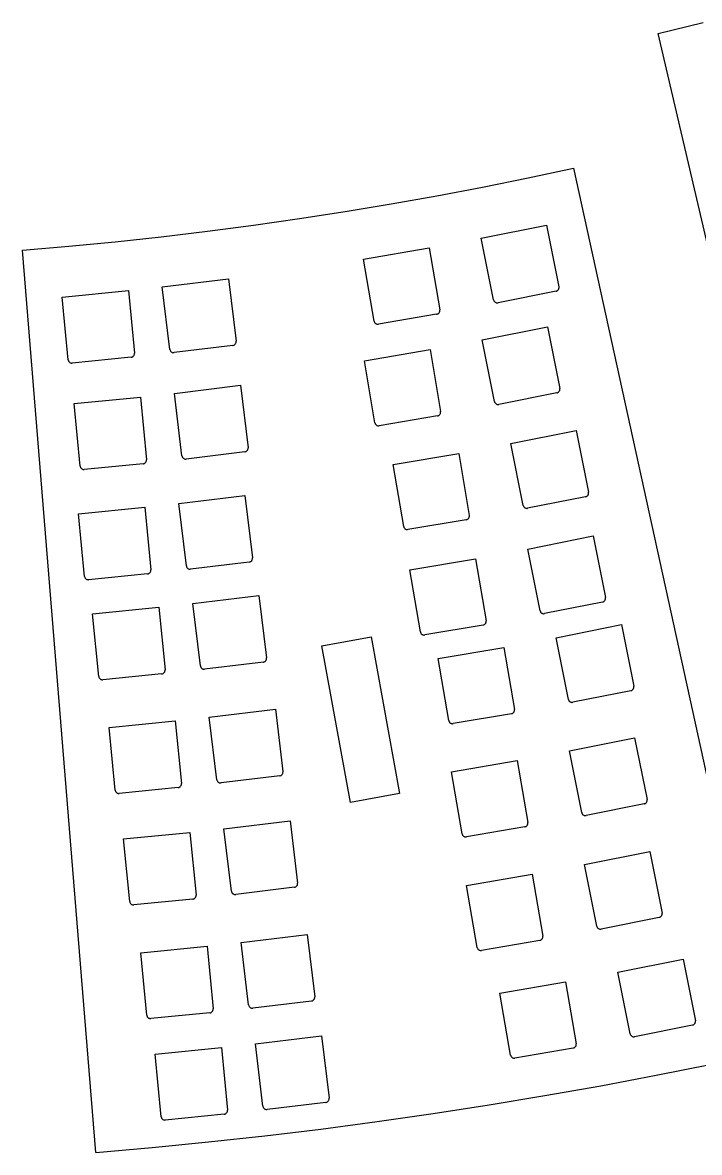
# Model space of a CAD drawing. Extents: x -27280 to 27280, y -16671 to 16671.
# Drawn here: x 20409 to 20896, y -16470 to -15657 of the extents above; entities that cross this region are included whole.
import ezdxf

# ---------------------------------------------------------------- set-up
doc = ezdxf.new("R2010")
doc.units = 0
doc.header["$MEASUREMENT"] = 0
doc.layers.get('0').update_dxf_attribs({"linetype": 'CONTINUOUS'})

msp = doc.modelspace()

# ---------------------------------------------------------------- linework, layer by layer
for p, q in [((20866.68, -15664.3), (20899.25, -15656.51)), ((21014.89, -16299.17), (20866.68, -15664.3)), ((20772.89, -15768.41), (20805.64, -15761.46)), ((20805.64, -15761.46), (20945.27, -16398.26)), ((20740.06, -15774.99), (20772.89, -15768.41)), ((20707.16, -15781.2), (20740.06, -15774.99)), ((20641.16, -15792.53), (20674.19, -15787.05)), ((20674.19, -15787.05), (20707.16, -15781.2)), ((20608.07, -15797.64), (20641.16, -15792.53)), ((20541.73, -15806.76), (20574.93, -15802.38)), ((20574.93, -15802.38), (20608.07, -15797.64)), ((20739.22, -15811.82), (20786.28, -15802.4)), ((20786.28, -15802.4), (20795.18, -15846.83)), ((20475.2, -15814.4), (20508.49, -15810.76)), ((20508.49, -15810.76), (20541.73, -15806.76)), ((20748.11, -15856.25), (20739.22, -15811.82)), ((20408.52, -15820.55), (20441.88, -15817.66)), ((20461.29, -16470.35), (20408.52, -15820.55)), ((20441.88, -15817.66), (20475.2, -15814.4)), ((20654.27, -15826.88), (20701.59, -15818.8)), ((20701.59, -15818.8), (20709.22, -15863.46)), ((20661.9, -15871.54), (20654.27, -15826.88)), ((20509.26, -15846.91), (20556.91, -15841.11)), ((20556.91, -15841.11), (20562.39, -15886.09)), ((20436.98, -15854.25), (20484.76, -15849.59)), ((20484.76, -15849.59), (20489.15, -15894.69)), ((20514.74, -15891.89), (20509.26, -15846.91)), ((20793.07, -15849.99), (20751.27, -15858.36)), ((20793.07, -15849.99), (20793.41, -15849.9)), ((20793.41, -15849.9), (20793.73, -15849.77)), ((20793.73, -15849.77), (20794.04, -15849.59)), ((20794.04, -15849.59), (20794.31, -15849.38)), ((20794.31, -15849.38), (20794.56, -15849.13)), ((20794.56, -15849.13), (20794.78, -15848.85)), ((20794.78, -15848.85), (20794.95, -15848.54)), ((20794.95, -15848.54), (20795.09, -15848.22)), ((20795.09, -15848.22), (20795.18, -15847.88)), ((20795.22, -15847.18), (20795.18, -15846.83)), ((20795.18, -15847.88), (20795.22, -15847.53)), ((20795.22, -15847.53), (20795.22, -15847.18)), ((20441.38, -15899.35), (20436.98, -15854.25)), ((20748.11, -15856.25), (20748.2, -15856.59)), ((20748.2, -15856.59), (20748.34, -15856.91)), ((20748.34, -15856.91), (20748.51, -15857.22)), ((20748.51, -15857.22), (20748.73, -15857.5)), ((20748.73, -15857.5), (20748.98, -15857.75)), ((20748.98, -15857.75), (20749.26, -15857.96)), ((20749.26, -15857.96), (20749.56, -15858.13)), ((20749.56, -15858.13), (20749.89, -15858.27)), ((20749.89, -15858.27), (20750.23, -15858.36)), ((20750.23, -15858.36), (20750.57, -15858.4)), ((20750.57, -15858.4), (20750.93, -15858.4)), ((20750.93, -15858.4), (20751.27, -15858.36)), ((20707.02, -15866.56), (20665.01, -15873.74)), ((20707.02, -15866.56), (20707.36, -15866.48)), ((20707.36, -15866.48), (20707.69, -15866.36)), ((20707.69, -15866.36), (20708, -15866.19)), ((20708, -15866.19), (20708.28, -15865.98)), ((20708.28, -15865.98), (20708.54, -15865.74)), ((20708.54, -15865.74), (20708.76, -15865.47)), ((20708.76, -15865.47), (20708.95, -15865.17)), ((20708.95, -15865.17), (20709.09, -15864.85)), ((20709.09, -15864.85), (20709.19, -15864.51)), ((20709.19, -15864.51), (20709.24, -15864.16)), ((20709.25, -15863.81), (20709.22, -15863.46)), ((20709.24, -15864.16), (20709.25, -15863.81)), ((20661.9, -15871.54), (20661.98, -15871.88)), ((20661.98, -15871.88), (20662.11, -15872.21)), ((20662.11, -15872.21), (20662.28, -15872.52)), ((20662.28, -15872.52), (20662.48, -15872.81)), ((20662.48, -15872.81), (20662.73, -15873.06)), ((20662.73, -15873.06), (20663, -15873.28)), ((20663, -15873.28), (20663.3, -15873.47)), ((20663.3, -15873.47), (20663.62, -15873.61)), ((20663.62, -15873.61), (20663.96, -15873.71)), ((20663.96, -15873.71), (20664.3, -15873.77)), ((20664.3, -15873.77), (20664.66, -15873.78)), ((20664.66, -15873.78), (20665.01, -15873.74)), ((20739.85, -15885.06), (20786.91, -15875.64)), ((20786.91, -15875.64), (20795.81, -15920.07)), ((20748.74, -15929.49), (20739.85, -15885.06)), ((20514.74, -15891.89), (20514.8, -15892.23)), ((20514.8, -15892.23), (20514.91, -15892.57)), ((20514.91, -15892.57), (20515.07, -15892.89)), ((20515.07, -15892.89), (20515.26, -15893.18)), ((20515.26, -15893.18), (20515.49, -15893.45)), ((20515.49, -15893.45), (20515.75, -15893.68)), ((20515.75, -15893.68), (20516.04, -15893.88)), ((20516.04, -15893.88), (20516.35, -15894.04)), ((20516.35, -15894.04), (20516.69, -15894.15)), ((20560.04, -15889.09), (20517.73, -15894.23)), ((20560.04, -15889.09), (20560.39, -15889.02)), ((20560.39, -15889.02), (20560.72, -15888.91)), ((20560.72, -15888.91), (20561.04, -15888.76)), ((20561.04, -15888.76), (20561.33, -15888.56)), ((20561.33, -15888.56), (20561.6, -15888.34)), ((20561.6, -15888.34), (20561.83, -15888.07)), ((20561.83, -15888.07), (20562.03, -15887.78)), ((20562.03, -15887.78), (20562.19, -15887.47)), ((20562.19, -15887.47), (20562.31, -15887.14)), ((20562.31, -15887.14), (20562.38, -15886.79)), ((20562.38, -15886.79), (20562.41, -15886.44)), ((20562.41, -15886.44), (20562.39, -15886.09)), ((20654.91, -15900.12), (20702.22, -15892.03)), ((20702.22, -15892.03), (20709.85, -15936.7)), ((20441.38, -15899.35), (20441.44, -15899.7)), ((20441.44, -15899.7), (20441.54, -15900.03)), ((20441.54, -15900.03), (20441.68, -15900.35)), ((20441.68, -15900.35), (20441.87, -15900.65)), ((20441.87, -15900.65), (20442.09, -15900.93)), ((20442.09, -15900.93), (20442.35, -15901.17)), ((20442.35, -15901.17), (20442.64, -15901.37)), ((20442.64, -15901.37), (20442.95, -15901.54)), ((20442.95, -15901.54), (20443.27, -15901.66)), ((20443.27, -15901.66), (20443.62, -15901.74)), ((20443.62, -15901.74), (20443.97, -15901.78)), ((20443.97, -15901.78), (20444.32, -15901.77)), ((20486.74, -15897.63), (20444.32, -15901.77)), ((20486.74, -15897.63), (20487.09, -15897.57)), ((20487.09, -15897.57), (20487.42, -15897.47)), ((20487.42, -15897.47), (20487.74, -15897.33)), ((20487.74, -15897.33), (20488.04, -15897.14)), ((20488.04, -15897.14), (20488.31, -15896.92)), ((20488.31, -15896.92), (20488.56, -15896.66)), ((20488.56, -15896.66), (20488.76, -15896.37)), ((20488.76, -15896.37), (20488.93, -15896.06)), ((20488.93, -15896.06), (20489.05, -15895.74)), ((20489.05, -15895.74), (20489.13, -15895.39)), ((20489.13, -15895.39), (20489.17, -15895.04)), ((20489.17, -15895.04), (20489.15, -15894.69)), ((20516.69, -15894.15), (20517.03, -15894.23)), ((20517.03, -15894.23), (20517.38, -15894.25)), ((20517.38, -15894.25), (20517.73, -15894.23)), ((20662.53, -15944.78), (20654.91, -15900.12)), ((20517.92, -15923.58), (20565.57, -15917.78)), ((20565.57, -15917.78), (20571.05, -15962.76)), ((20445.64, -15930.92), (20493.42, -15926.26)), ((20493.42, -15926.26), (20497.81, -15971.36)), ((20523.4, -15968.56), (20517.92, -15923.58)), ((20793.7, -15923.23), (20751.91, -15931.6)), ((20793.7, -15923.23), (20794.04, -15923.14)), ((20794.04, -15923.14), (20794.36, -15923)), ((20794.36, -15923), (20794.67, -15922.83)), ((20794.67, -15922.83), (20794.95, -15922.61)), ((20794.95, -15922.61), (20795.19, -15922.36)), ((20795.19, -15922.36), (20795.41, -15922.08)), ((20795.41, -15922.08), (20795.58, -15921.78)), ((20795.58, -15921.78), (20795.72, -15921.45)), ((20795.72, -15921.45), (20795.81, -15921.11)), ((20795.85, -15920.41), (20795.81, -15920.07)), ((20795.81, -15921.11), (20795.85, -15920.77)), ((20795.85, -15920.77), (20795.85, -15920.41)), ((20450.04, -15976.02), (20445.64, -15930.92)), ((20748.74, -15929.49), (20748.83, -15929.83)), ((20748.83, -15929.83), (20748.97, -15930.15)), ((20748.97, -15930.15), (20749.14, -15930.46)), ((20749.14, -15930.46), (20749.36, -15930.73)), ((20749.36, -15930.73), (20749.61, -15930.98)), ((20749.61, -15930.98), (20749.89, -15931.2)), ((20749.89, -15931.2), (20750.19, -15931.37)), ((20750.19, -15931.37), (20750.52, -15931.51)), ((20750.52, -15931.51), (20750.86, -15931.6)), ((20750.86, -15931.6), (20751.21, -15931.64)), ((20751.21, -15931.64), (20751.56, -15931.64)), ((20751.56, -15931.64), (20751.91, -15931.6)), ((20707.65, -15939.8), (20665.64, -15946.98)), ((20707.65, -15939.8), (20707.99, -15939.72)), ((20707.99, -15939.72), (20708.32, -15939.59)), ((20708.32, -15939.59), (20708.63, -15939.43)), ((20708.63, -15939.43), (20708.92, -15939.22)), ((20708.92, -15939.22), (20709.17, -15938.98)), ((20709.17, -15938.98), (20709.39, -15938.71)), ((20709.39, -15938.71), (20709.58, -15938.41)), ((20709.58, -15938.41), (20709.72, -15938.08)), ((20709.72, -15938.08), (20709.82, -15937.75)), ((20709.82, -15937.75), (20709.88, -15937.4)), ((20709.89, -15937.05), (20709.85, -15936.7)), ((20709.88, -15937.4), (20709.89, -15937.05)), ((20662.53, -15944.78), (20662.62, -15945.12)), ((20662.62, -15945.12), (20662.74, -15945.45)), ((20662.74, -15945.45), (20662.91, -15945.76)), ((20662.91, -15945.76), (20663.12, -15946.04)), ((20663.12, -15946.04), (20663.36, -15946.3)), ((20663.36, -15946.3), (20663.63, -15946.52)), ((20663.63, -15946.52), (20663.93, -15946.7)), ((20663.93, -15946.7), (20664.25, -15946.85)), ((20664.25, -15946.85), (20664.59, -15946.95)), ((20664.59, -15946.95), (20664.94, -15947)), ((20664.94, -15947), (20665.29, -15947.01)), ((20665.29, -15947.01), (20665.64, -15946.98)), ((20760.56, -15959.82), (20807.63, -15950.4)), ((20807.63, -15950.4), (20816.52, -15994.83)), ((20568.7, -15965.75), (20526.39, -15970.9)), ((20568.7, -15965.75), (20569.05, -15965.69)), ((20569.05, -15965.69), (20569.38, -15965.58)), ((20569.38, -15965.58), (20569.7, -15965.43)), ((20569.7, -15965.43), (20569.99, -15965.23)), ((20569.99, -15965.23), (20570.26, -15965)), ((20570.26, -15965), (20570.49, -15964.74)), ((20570.49, -15964.74), (20570.69, -15964.45)), ((20570.69, -15964.45), (20570.85, -15964.14)), ((20570.85, -15964.14), (20570.97, -15963.81)), ((20570.97, -15963.81), (20571.04, -15963.46)), ((20571.04, -15963.46), (20571.07, -15963.11)), ((20571.07, -15963.11), (20571.05, -15962.76)), ((20675.62, -15974.88), (20722.93, -15966.8)), ((20722.93, -15966.8), (20730.56, -16011.47)), ((20769.46, -16004.25), (20760.56, -15959.82)), ((20495.4, -15974.3), (20452.98, -15978.43)), ((20495.4, -15974.3), (20495.75, -15974.24)), ((20495.75, -15974.24), (20496.08, -15974.14)), ((20496.08, -15974.14), (20496.4, -15973.99)), ((20496.4, -15973.99), (20496.7, -15973.81)), ((20496.7, -15973.81), (20496.97, -15973.59)), ((20496.97, -15973.59), (20497.21, -15973.33)), ((20497.21, -15973.33), (20497.42, -15973.04)), ((20497.42, -15973.04), (20497.59, -15972.73)), ((20497.59, -15972.73), (20497.71, -15972.4)), ((20497.71, -15972.4), (20497.79, -15972.06)), ((20497.79, -15972.06), (20497.83, -15971.71)), ((20497.83, -15971.71), (20497.81, -15971.36)), ((20523.4, -15968.56), (20523.46, -15968.9)), ((20523.46, -15968.9), (20523.57, -15969.24)), ((20523.57, -15969.24), (20523.72, -15969.55)), ((20523.72, -15969.55), (20523.92, -15969.85)), ((20523.92, -15969.85), (20524.15, -15970.11)), ((20524.15, -15970.11), (20524.41, -15970.35)), ((20524.41, -15970.35), (20524.7, -15970.55)), ((20524.7, -15970.55), (20525.01, -15970.71)), ((20525.01, -15970.71), (20525.35, -15970.82)), ((20525.35, -15970.82), (20525.69, -15970.89)), ((20525.69, -15970.89), (20526.04, -15970.92)), ((20526.04, -15970.92), (20526.39, -15970.9)), ((20683.25, -16019.55), (20675.62, -15974.88)), ((20450.04, -15976.02), (20450.1, -15976.37)), ((20450.1, -15976.37), (20450.2, -15976.7)), ((20450.2, -15976.7), (20450.34, -15977.02)), ((20450.34, -15977.02), (20450.53, -15977.32)), ((20450.53, -15977.32), (20450.75, -15977.59)), ((20450.75, -15977.59), (20451.01, -15977.83)), ((20451.01, -15977.83), (20451.29, -15978.04)), ((20451.29, -15978.04), (20451.6, -15978.21)), ((20451.6, -15978.21), (20451.93, -15978.33)), ((20451.93, -15978.33), (20452.28, -15978.41)), ((20452.28, -15978.41), (20452.63, -15978.44)), ((20452.63, -15978.44), (20452.98, -15978.43)), ((20521.1, -16002.95), (20568.75, -15997.15)), ((20568.75, -15997.15), (20574.22, -16042.13)), ((20814.41, -15998), (20772.62, -16006.36)), ((20814.41, -15998), (20814.75, -15997.91)), ((20814.75, -15997.91), (20815.08, -15997.77)), ((20815.08, -15997.77), (20815.38, -15997.59)), ((20815.38, -15997.59), (20815.66, -15997.38)), ((20815.66, -15997.38), (20815.91, -15997.13)), ((20815.91, -15997.13), (20816.12, -15996.85)), ((20816.12, -15996.85), (20816.3, -15996.55)), ((20816.3, -15996.55), (20816.43, -15996.22)), ((20816.43, -15996.22), (20816.52, -15995.88)), ((20816.57, -15995.18), (20816.52, -15994.83)), ((20816.52, -15995.88), (20816.57, -15995.53)), ((20816.57, -15995.53), (20816.57, -15995.18)), ((20448.82, -16010.29), (20496.59, -16005.64)), ((20496.59, -16005.64), (20500.99, -16050.73)), ((20526.57, -16047.93), (20521.1, -16002.95)), ((20769.46, -16004.25), (20769.55, -16004.59)), ((20769.55, -16004.59), (20769.68, -16004.92)), ((20769.68, -16004.92), (20769.86, -16005.22)), ((20769.86, -16005.22), (20770.07, -16005.5)), ((20770.07, -16005.5), (20770.32, -16005.75)), ((20770.32, -16005.75), (20770.6, -16005.96)), ((20770.6, -16005.96), (20770.91, -16006.14)), ((20770.91, -16006.14), (20771.23, -16006.27)), ((20771.23, -16006.27), (20771.57, -16006.36)), ((20771.57, -16006.36), (20771.92, -16006.41)), ((20771.92, -16006.41), (20772.27, -16006.41)), ((20772.27, -16006.41), (20772.62, -16006.36)), ((20453.21, -16055.39), (20448.82, -16010.29)), ((20728.37, -16014.57), (20686.35, -16021.74)), ((20728.37, -16014.57), (20728.71, -16014.49)), ((20728.71, -16014.49), (20729.04, -16014.36)), ((20729.04, -16014.36), (20729.34, -16014.19)), ((20729.34, -16014.19), (20729.63, -16013.99)), ((20729.63, -16013.99), (20729.89, -16013.75)), ((20729.89, -16013.75), (20730.11, -16013.47)), ((20730.11, -16013.47), (20730.29, -16013.17)), ((20730.29, -16013.17), (20730.43, -16012.85)), ((20730.43, -16012.85), (20730.53, -16012.51)), ((20730.53, -16012.51), (20730.59, -16012.17)), ((20730.6, -16011.82), (20730.56, -16011.47)), ((20730.59, -16012.17), (20730.6, -16011.82)), ((20683.25, -16019.55), (20683.33, -16019.89)), ((20683.33, -16019.89), (20683.46, -16020.22)), ((20683.46, -16020.22), (20683.62, -16020.53)), ((20683.62, -16020.53), (20683.83, -16020.81)), ((20683.83, -16020.81), (20684.07, -16021.07)), ((20684.07, -16021.07), (20684.34, -16021.29)), ((20684.34, -16021.29), (20684.64, -16021.47)), ((20684.64, -16021.47), (20684.97, -16021.62)), ((20684.97, -16021.62), (20685.3, -16021.72)), ((20685.3, -16021.72), (20685.65, -16021.77)), ((20685.65, -16021.77), (20686, -16021.78)), ((20686, -16021.78), (20686.35, -16021.74)), ((20772.65, -16035.71), (20819.72, -16026.29)), ((20819.72, -16026.29), (20828.61, -16070.72)), ((20781.54, -16080.14), (20772.65, -16035.71)), ((20526.57, -16047.93), (20526.64, -16048.28)), ((20526.64, -16048.28), (20526.75, -16048.61)), ((20526.75, -16048.61), (20526.9, -16048.93)), ((20571.87, -16045.13), (20529.56, -16050.28)), ((20571.87, -16045.13), (20572.22, -16045.06)), ((20572.22, -16045.06), (20572.55, -16044.95)), ((20572.55, -16044.95), (20572.87, -16044.8)), ((20572.87, -16044.8), (20573.17, -16044.61)), ((20573.17, -16044.61), (20573.43, -16044.38)), ((20573.43, -16044.38), (20573.67, -16044.12)), ((20573.67, -16044.12), (20573.86, -16043.82)), ((20573.86, -16043.82), (20574.02, -16043.51)), ((20574.02, -16043.51), (20574.14, -16043.18)), ((20574.14, -16043.18), (20574.21, -16042.83)), ((20574.21, -16042.83), (20574.24, -16042.48)), ((20574.24, -16042.48), (20574.22, -16042.13)), ((20687.71, -16050.77), (20735.02, -16042.69)), ((20735.02, -16042.69), (20742.65, -16087.35)), ((20453.21, -16055.39), (20453.27, -16055.74)), ((20453.27, -16055.74), (20453.37, -16056.08)), ((20453.37, -16056.08), (20453.52, -16056.4)), ((20453.52, -16056.4), (20453.7, -16056.69)), ((20453.7, -16056.69), (20453.93, -16056.97)), ((20498.57, -16053.67), (20456.15, -16057.81)), ((20498.57, -16053.67), (20498.92, -16053.61)), ((20498.92, -16053.61), (20499.26, -16053.51)), ((20499.26, -16053.51), (20499.58, -16053.37)), ((20499.58, -16053.37), (20499.87, -16053.18)), ((20499.87, -16053.18), (20500.15, -16052.96)), ((20500.15, -16052.96), (20500.39, -16052.7)), ((20500.39, -16052.7), (20500.59, -16052.42)), ((20500.59, -16052.42), (20500.76, -16052.11)), ((20500.76, -16052.11), (20500.88, -16051.78)), ((20500.88, -16051.78), (20500.96, -16051.43)), ((20500.96, -16051.43), (20501, -16051.08)), ((20501, -16051.08), (20500.99, -16050.73)), ((20526.9, -16048.93), (20527.09, -16049.22)), ((20527.09, -16049.22), (20527.32, -16049.49)), ((20527.32, -16049.49), (20527.58, -16049.72)), ((20527.58, -16049.72), (20527.87, -16049.92)), ((20527.87, -16049.92), (20528.19, -16050.08)), ((20528.19, -16050.08), (20528.52, -16050.2)), ((20528.52, -16050.2), (20528.86, -16050.27)), ((20528.86, -16050.27), (20529.21, -16050.29)), ((20529.21, -16050.29), (20529.56, -16050.28)), ((20695.34, -16095.43), (20687.71, -16050.77)), ((20453.93, -16056.97), (20454.18, -16057.21)), ((20454.18, -16057.21), (20454.47, -16057.41)), ((20454.47, -16057.41), (20454.78, -16057.58)), ((20454.78, -16057.58), (20455.11, -16057.7)), ((20455.11, -16057.7), (20455.45, -16057.78)), ((20455.45, -16057.78), (20455.8, -16057.82)), ((20455.8, -16057.82), (20456.15, -16057.81)), ((20531.3, -16074.99), (20578.95, -16069.2)), ((20578.95, -16069.2), (20584.42, -16114.18)), ((20827.75, -16073.26), (20828, -16073.02)), ((20828, -16073.02), (20828.21, -16072.74)), ((20828.21, -16072.74), (20828.39, -16072.43)), ((20828.39, -16072.43), (20828.52, -16072.11)), ((20828.52, -16072.11), (20828.61, -16071.77)), ((20828.66, -16071.07), (20828.61, -16070.72)), ((20828.61, -16071.77), (20828.66, -16071.42)), ((20828.66, -16071.42), (20828.66, -16071.07)), ((20459.02, -16082.34), (20506.8, -16077.68)), ((20506.8, -16077.68), (20511.19, -16122.78)), ((20536.78, -16119.97), (20531.3, -16074.99)), ((20781.54, -16080.14), (20781.63, -16080.48)), ((20781.63, -16080.48), (20781.77, -16080.8)), ((20781.77, -16080.8), (20781.95, -16081.11)), ((20781.95, -16081.11), (20782.16, -16081.39)), ((20826.5, -16073.88), (20784.71, -16082.25)), ((20826.5, -16073.88), (20826.84, -16073.79)), ((20826.84, -16073.79), (20827.17, -16073.66)), ((20827.17, -16073.66), (20827.47, -16073.48)), ((20827.47, -16073.48), (20827.75, -16073.26)), ((20463.42, -16127.43), (20459.02, -16082.34)), ((20741.97, -16089.63), (20742.2, -16089.36)), ((20742.2, -16089.36), (20742.38, -16089.06)), ((20742.38, -16089.06), (20742.52, -16088.74)), ((20742.52, -16088.74), (20742.62, -16088.4)), ((20742.62, -16088.4), (20742.68, -16088.05)), ((20742.69, -16087.7), (20742.65, -16087.35)), ((20742.68, -16088.05), (20742.69, -16087.7)), ((20782.16, -16081.39), (20782.41, -16081.63)), ((20782.41, -16081.63), (20782.69, -16081.85)), ((20782.69, -16081.85), (20782.99, -16082.02)), ((20782.99, -16082.02), (20783.32, -16082.16)), ((20783.32, -16082.16), (20783.66, -16082.25)), ((20783.66, -16082.25), (20784.01, -16082.29)), ((20784.01, -16082.29), (20784.36, -16082.29)), ((20784.36, -16082.29), (20784.71, -16082.25)), ((20695.34, -16095.43), (20695.42, -16095.77)), ((20695.42, -16095.77), (20695.54, -16096.1)), ((20695.54, -16096.1), (20695.71, -16096.41)), ((20695.71, -16096.41), (20695.92, -16096.7)), ((20695.92, -16096.7), (20696.16, -16096.95)), ((20696.16, -16096.95), (20696.43, -16097.17)), ((20696.43, -16097.17), (20696.73, -16097.36)), ((20696.73, -16097.36), (20697.05, -16097.5)), ((20697.05, -16097.5), (20697.39, -16097.6)), ((20740.45, -16090.45), (20698.44, -16097.63)), ((20740.45, -16090.45), (20740.8, -16090.37)), ((20740.8, -16090.37), (20741.12, -16090.25)), ((20741.12, -16090.25), (20741.43, -16090.08)), ((20741.43, -16090.08), (20741.72, -16089.87)), ((20741.72, -16089.87), (20741.97, -16089.63)), ((20793.1, -16099.58), (20840.17, -16090.16)), ((20840.17, -16090.16), (20849.06, -16134.59)), ((20624.35, -16105.33), (20659.77, -16098.92)), ((20644.8, -16218.27), (20624.35, -16105.33)), ((20659.77, -16098.92), (20680.23, -16211.85)), ((20697.39, -16097.6), (20697.74, -16097.66)), ((20697.74, -16097.66), (20698.09, -16097.67)), ((20698.09, -16097.67), (20698.44, -16097.63)), ((20802, -16144.01), (20793.1, -16099.58)), ((20708.16, -16114.64), (20755.48, -16106.56)), ((20755.48, -16106.56), (20763.1, -16151.22)), ((20536.78, -16119.97), (20536.84, -16120.32)), ((20536.84, -16120.32), (20536.95, -16120.65)), ((20536.95, -16120.65), (20537.1, -16120.97)), ((20537.1, -16120.97), (20537.3, -16121.26)), ((20537.3, -16121.26), (20537.53, -16121.53)), ((20537.53, -16121.53), (20537.79, -16121.77)), ((20537.79, -16121.77), (20538.08, -16121.96)), ((20538.08, -16121.96), (20538.39, -16122.12)), ((20582.08, -16117.17), (20539.77, -16122.32)), ((20582.08, -16117.17), (20582.43, -16117.1)), ((20582.43, -16117.1), (20582.76, -16116.99)), ((20582.76, -16116.99), (20583.08, -16116.84)), ((20583.08, -16116.84), (20583.37, -16116.65)), ((20583.37, -16116.65), (20583.64, -16116.42)), ((20583.64, -16116.42), (20583.87, -16116.16)), ((20583.87, -16116.16), (20584.07, -16115.87)), ((20584.07, -16115.87), (20584.23, -16115.55)), ((20584.23, -16115.55), (20584.35, -16115.22)), ((20584.35, -16115.22), (20584.42, -16114.88)), ((20584.44, -16114.53), (20584.42, -16114.18)), ((20584.42, -16114.88), (20584.44, -16114.53)), ((20715.79, -16159.3), (20708.16, -16114.64)), ((20463.42, -16127.43), (20463.48, -16127.78)), ((20463.48, -16127.78), (20463.58, -16128.12)), ((20463.58, -16128.12), (20463.72, -16128.44)), ((20463.72, -16128.44), (20463.91, -16128.74)), ((20463.91, -16128.74), (20464.13, -16129.01)), ((20464.13, -16129.01), (20464.39, -16129.25)), ((20464.39, -16129.25), (20464.67, -16129.46)), ((20464.67, -16129.46), (20464.98, -16129.62)), ((20464.98, -16129.62), (20465.31, -16129.75)), ((20465.31, -16129.75), (20465.66, -16129.83)), ((20465.66, -16129.83), (20466.01, -16129.86)), ((20466.01, -16129.86), (20466.36, -16129.85)), ((20508.78, -16125.71), (20466.36, -16129.85)), ((20508.78, -16125.71), (20509.12, -16125.66)), ((20509.12, -16125.66), (20509.46, -16125.55)), ((20509.46, -16125.55), (20509.78, -16125.41)), ((20509.78, -16125.41), (20510.08, -16125.22)), ((20510.08, -16125.22), (20510.35, -16125)), ((20510.35, -16125), (20510.59, -16124.74)), ((20510.59, -16124.74), (20510.8, -16124.46)), ((20510.8, -16124.46), (20510.96, -16124.15)), ((20510.96, -16124.15), (20511.09, -16123.82)), ((20511.09, -16123.82), (20511.17, -16123.48)), ((20511.17, -16123.48), (20511.2, -16123.13)), ((20511.2, -16123.13), (20511.19, -16122.78)), ((20538.39, -16122.12), (20538.72, -16122.24)), ((20538.72, -16122.24), (20539.07, -16122.31)), ((20539.07, -16122.31), (20539.42, -16122.34)), ((20539.42, -16122.34), (20539.77, -16122.32)), ((20846.95, -16137.75), (20805.16, -16146.12)), ((20846.95, -16137.75), (20847.29, -16137.66)), ((20847.29, -16137.66), (20847.62, -16137.53)), ((20847.62, -16137.53), (20847.92, -16137.35)), ((20847.92, -16137.35), (20848.2, -16137.13)), ((20848.2, -16137.13), (20848.45, -16136.89)), ((20848.45, -16136.89), (20848.66, -16136.61)), ((20848.66, -16136.61), (20848.84, -16136.3)), ((20848.84, -16136.3), (20848.97, -16135.98)), ((20848.97, -16135.98), (20849.06, -16135.64)), ((20849.11, -16134.94), (20849.06, -16134.59)), ((20849.06, -16135.64), (20849.11, -16135.29)), ((20849.11, -16135.29), (20849.11, -16134.94)), ((20802, -16144.01), (20802.09, -16144.35)), ((20802.09, -16144.35), (20802.22, -16144.67)), ((20802.22, -16144.67), (20802.4, -16144.98)), ((20802.4, -16144.98), (20802.61, -16145.26)), ((20802.61, -16145.26), (20802.86, -16145.5)), ((20802.86, -16145.5), (20803.14, -16145.72)), ((20803.14, -16145.72), (20803.45, -16145.89)), ((20803.45, -16145.89), (20803.77, -16146.03)), ((20803.77, -16146.03), (20804.11, -16146.12)), ((20804.11, -16146.12), (20804.46, -16146.16)), ((20804.46, -16146.16), (20804.81, -16146.16)), ((20804.81, -16146.16), (20805.16, -16146.12)), ((20543.13, -16156.89), (20590.78, -16151.1)), ((20590.78, -16151.1), (20596.25, -16196.07)), ((20760.91, -16154.32), (20718.89, -16161.5)), ((20760.91, -16154.32), (20761.25, -16154.24)), ((20761.25, -16154.24), (20761.58, -16154.12)), ((20761.58, -16154.12), (20761.89, -16153.95)), ((20761.89, -16153.95), (20762.17, -16153.74)), ((20762.17, -16153.74), (20762.43, -16153.5)), ((20762.43, -16153.5), (20762.65, -16153.23)), ((20762.65, -16153.23), (20762.83, -16152.93)), ((20762.83, -16152.93), (20762.98, -16152.61)), ((20762.98, -16152.61), (20763.08, -16152.27)), ((20763.08, -16152.27), (20763.13, -16151.92)), ((20763.14, -16151.57), (20763.1, -16151.22)), ((20763.13, -16151.92), (20763.14, -16151.57)), ((20470.85, -16164.24), (20518.62, -16159.58)), ((20518.62, -16159.58), (20523.02, -16204.68)), ((20548.6, -16201.87), (20543.13, -16156.89)), ((20715.79, -16159.3), (20715.87, -16159.64)), ((20715.87, -16159.64), (20716, -16159.97)), ((20716, -16159.97), (20716.16, -16160.28)), ((20716.16, -16160.28), (20716.37, -16160.57)), ((20716.37, -16160.57), (20716.61, -16160.82)), ((20716.61, -16160.82), (20716.89, -16161.04)), ((20716.89, -16161.04), (20717.19, -16161.23)), ((20717.19, -16161.23), (20717.51, -16161.37)), ((20717.51, -16161.37), (20717.84, -16161.47)), ((20717.84, -16161.47), (20718.19, -16161.53)), ((20718.19, -16161.53), (20718.54, -16161.53)), ((20718.54, -16161.53), (20718.89, -16161.5)), ((20475.25, -16209.33), (20470.85, -16164.24)), ((20802.69, -16181.15), (20849.75, -16171.73)), ((20849.75, -16171.73), (20858.65, -16216.16)), ((20811.58, -16225.58), (20802.69, -16181.15)), ((20717.75, -16196.21), (20765.06, -16188.13)), ((20765.06, -16188.13), (20772.69, -16232.8)), ((20548.6, -16201.87), (20548.67, -16202.22)), ((20548.67, -16202.22), (20548.78, -16202.55)), ((20548.78, -16202.55), (20548.93, -16202.87)), ((20548.93, -16202.87), (20549.12, -16203.16)), ((20549.12, -16203.16), (20549.35, -16203.43)), ((20593.91, -16199.07), (20551.6, -16204.22)), ((20593.91, -16199.07), (20594.25, -16199)), ((20594.25, -16199), (20594.59, -16198.89)), ((20594.59, -16198.89), (20594.91, -16198.74)), ((20594.91, -16198.74), (20595.2, -16198.55)), ((20595.2, -16198.55), (20595.47, -16198.32)), ((20595.47, -16198.32), (20595.7, -16198.06)), ((20595.7, -16198.06), (20595.9, -16197.77)), ((20595.9, -16197.77), (20596.06, -16197.45)), ((20596.06, -16197.45), (20596.17, -16197.12)), ((20596.17, -16197.12), (20596.25, -16196.78)), ((20596.27, -16196.43), (20596.25, -16196.07)), ((20596.25, -16196.78), (20596.27, -16196.43)), ((20725.37, -16240.88), (20717.75, -16196.21)), ((20475.25, -16209.33), (20475.31, -16209.68)), ((20475.31, -16209.68), (20475.41, -16210.02)), ((20475.41, -16210.02), (20475.55, -16210.34)), ((20475.55, -16210.34), (20475.74, -16210.64)), ((20475.74, -16210.64), (20475.96, -16210.91)), ((20475.96, -16210.91), (20476.22, -16211.15)), ((20476.22, -16211.15), (20476.5, -16211.36)), ((20476.5, -16211.36), (20476.81, -16211.52)), ((20520.61, -16207.61), (20478.19, -16211.75)), ((20520.61, -16207.61), (20520.95, -16207.56)), ((20520.95, -16207.56), (20521.29, -16207.45)), ((20521.29, -16207.45), (20521.61, -16207.31)), ((20521.61, -16207.31), (20521.91, -16207.12)), ((20521.91, -16207.12), (20522.18, -16206.9)), ((20522.18, -16206.9), (20522.42, -16206.64)), ((20522.42, -16206.64), (20522.63, -16206.36)), ((20522.63, -16206.36), (20522.79, -16206.05)), ((20522.79, -16206.05), (20522.92, -16205.72)), ((20522.92, -16205.72), (20523, -16205.38)), ((20523, -16205.38), (20523.03, -16205.03)), ((20523.03, -16205.03), (20523.02, -16204.68)), ((20549.35, -16203.43), (20549.62, -16203.67)), ((20549.62, -16203.67), (20549.91, -16203.86)), ((20549.91, -16203.86), (20550.22, -16204.02)), ((20550.22, -16204.02), (20550.55, -16204.14)), ((20550.55, -16204.14), (20550.9, -16204.21)), ((20550.9, -16204.21), (20551.25, -16204.24)), ((20551.25, -16204.24), (20551.6, -16204.22)), ((20476.81, -16211.52), (20477.14, -16211.65)), ((20477.14, -16211.65), (20477.48, -16211.73)), ((20477.48, -16211.73), (20477.83, -16211.76)), ((20477.83, -16211.76), (20478.19, -16211.75)), ((20680.23, -16211.85), (20644.8, -16218.27)), ((20856.54, -16219.33), (20814.75, -16227.69)), ((20856.54, -16219.33), (20856.88, -16219.24)), ((20856.88, -16219.24), (20857.2, -16219.1)), ((20857.2, -16219.1), (20857.51, -16218.92)), ((20857.51, -16218.92), (20857.79, -16218.71)), ((20857.79, -16218.71), (20858.03, -16218.46)), ((20858.03, -16218.46), (20858.25, -16218.18)), ((20858.25, -16218.18), (20858.42, -16217.88)), ((20858.42, -16217.88), (20858.56, -16217.55)), ((20858.56, -16217.55), (20858.65, -16217.21)), ((20858.69, -16216.51), (20858.65, -16216.16)), ((20858.65, -16217.21), (20858.69, -16216.86)), ((20858.69, -16216.86), (20858.69, -16216.51)), ((20811.58, -16225.58), (20811.67, -16225.92)), ((20811.67, -16225.92), (20811.81, -16226.25)), ((20811.81, -16226.25), (20811.98, -16226.55)), ((20811.98, -16226.55), (20812.2, -16226.83)), ((20812.2, -16226.83), (20812.45, -16227.08)), ((20812.45, -16227.08), (20812.73, -16227.29)), ((20812.73, -16227.29), (20813.03, -16227.47)), ((20813.03, -16227.47), (20813.36, -16227.6)), ((20813.36, -16227.6), (20813.7, -16227.69)), ((20813.7, -16227.69), (20814.04, -16227.74)), ((20814.04, -16227.74), (20814.4, -16227.74)), ((20814.4, -16227.74), (20814.75, -16227.69)), ((20553.67, -16237.22), (20601.32, -16231.42)), ((20601.32, -16231.42), (20606.79, -16276.4)), ((20770.49, -16235.9), (20728.48, -16243.07)), ((20770.49, -16235.9), (20770.83, -16235.82)), ((20770.83, -16235.82), (20771.16, -16235.69)), ((20771.16, -16235.69), (20771.47, -16235.52)), ((20771.47, -16235.52), (20771.76, -16235.32)), ((20771.76, -16235.32), (20772.01, -16235.08)), ((20772.01, -16235.08), (20772.23, -16234.8)), ((20772.23, -16234.8), (20772.42, -16234.5)), ((20772.42, -16234.5), (20772.56, -16234.18)), ((20772.56, -16234.18), (20772.66, -16233.84)), ((20772.66, -16233.84), (20772.72, -16233.5)), ((20772.73, -16233.15), (20772.69, -16232.8)), ((20772.72, -16233.5), (20772.73, -16233.15)), ((20481.39, -16244.56), (20529.17, -16239.9)), ((20529.17, -16239.9), (20533.56, -16285)), ((20559.15, -16282.2), (20553.67, -16237.22)), ((20725.37, -16240.88), (20725.46, -16241.22)), ((20725.46, -16241.22), (20725.58, -16241.55)), ((20725.58, -16241.55), (20725.75, -16241.86)), ((20725.75, -16241.86), (20725.96, -16242.14)), ((20725.96, -16242.14), (20726.2, -16242.4)), ((20726.2, -16242.4), (20726.47, -16242.62)), ((20726.47, -16242.62), (20726.77, -16242.8)), ((20726.77, -16242.8), (20727.09, -16242.95)), ((20727.09, -16242.95), (20727.43, -16243.05)), ((20727.43, -16243.05), (20727.78, -16243.1)), ((20727.78, -16243.1), (20728.13, -16243.11)), ((20728.13, -16243.11), (20728.48, -16243.07)), ((20485.79, -16289.66), (20481.39, -16244.56)), ((20813.53, -16262.92), (20860.6, -16253.49)), ((20860.6, -16253.49), (20869.49, -16297.92)), ((20822.42, -16307.35), (20813.53, -16262.92)), ((20606.81, -16276.75), (20606.79, -16276.4)), ((20728.59, -16277.97), (20775.9, -16269.89)), ((20775.9, -16269.89), (20783.53, -16314.56)), ((20559.15, -16282.2), (20559.21, -16282.54)), ((20559.21, -16282.54), (20559.32, -16282.88)), ((20559.32, -16282.88), (20559.47, -16283.19)), ((20559.47, -16283.19), (20559.67, -16283.49)), ((20559.67, -16283.49), (20559.9, -16283.76)), ((20559.9, -16283.76), (20560.16, -16283.99)), ((20560.16, -16283.99), (20560.45, -16284.19)), ((20560.45, -16284.19), (20560.76, -16284.35)), ((20560.76, -16284.35), (20561.09, -16284.46)), ((20561.09, -16284.46), (20561.44, -16284.53)), ((20561.44, -16284.53), (20561.79, -16284.56)), ((20561.79, -16284.56), (20562.14, -16284.54)), ((20604.45, -16279.39), (20562.14, -16284.54)), ((20604.45, -16279.39), (20604.8, -16279.33)), ((20604.8, -16279.33), (20605.13, -16279.22)), ((20605.13, -16279.22), (20605.45, -16279.07)), ((20605.45, -16279.07), (20605.74, -16278.87)), ((20605.74, -16278.87), (20606.01, -16278.64)), ((20606.01, -16278.64), (20606.24, -16278.38)), ((20606.24, -16278.38), (20606.44, -16278.09)), ((20606.44, -16278.09), (20606.6, -16277.78)), ((20606.6, -16277.78), (20606.72, -16277.45)), ((20606.72, -16277.45), (20606.79, -16277.1)), ((20606.79, -16277.1), (20606.81, -16276.75)), ((20736.22, -16322.64), (20728.59, -16277.97)), ((20485.79, -16289.66), (20485.85, -16290.01)), ((20485.85, -16290.01), (20485.95, -16290.34)), ((20485.95, -16290.34), (20486.09, -16290.66)), ((20486.09, -16290.66), (20486.28, -16290.96)), ((20486.28, -16290.96), (20486.5, -16291.23)), ((20486.5, -16291.23), (20486.76, -16291.47)), ((20486.76, -16291.47), (20487.04, -16291.68)), ((20487.04, -16291.68), (20487.35, -16291.85)), ((20487.35, -16291.85), (20487.68, -16291.97)), ((20487.68, -16291.97), (20488.03, -16292.05)), ((20488.03, -16292.05), (20488.38, -16292.09)), ((20488.38, -16292.09), (20488.73, -16292.07)), ((20531.15, -16287.94), (20488.73, -16292.07)), ((20531.15, -16287.94), (20531.49, -16287.88)), ((20531.49, -16287.88), (20531.83, -16287.78)), ((20531.83, -16287.78), (20532.15, -16287.63)), ((20532.15, -16287.63), (20532.45, -16287.45)), ((20532.45, -16287.45), (20532.72, -16287.23)), ((20532.72, -16287.23), (20532.96, -16286.97)), ((20532.96, -16286.97), (20533.17, -16286.68)), ((20533.17, -16286.68), (20533.33, -16286.37)), ((20533.33, -16286.37), (20533.46, -16286.04)), ((20533.46, -16286.04), (20533.54, -16285.7)), ((20533.54, -16285.7), (20533.57, -16285.35)), ((20533.57, -16285.35), (20533.56, -16285)), ((20867.38, -16301.09), (20867.72, -16301)), ((20867.72, -16301), (20868.05, -16300.86)), ((20868.05, -16300.86), (20868.35, -16300.69)), ((20868.35, -16300.69), (20868.63, -16300.47)), ((20868.63, -16300.47), (20868.88, -16300.22)), ((20868.88, -16300.22), (20869.09, -16299.94)), ((20869.09, -16299.94), (20869.27, -16299.64)), ((20869.27, -16299.64), (20869.4, -16299.31)), ((20869.4, -16299.31), (20869.49, -16298.97)), ((20869.54, -16298.27), (20869.49, -16297.92)), ((20869.49, -16298.97), (20869.54, -16298.62)), ((20869.54, -16298.62), (20869.54, -16298.27)), ((20822.42, -16307.35), (20822.52, -16307.69)), ((20822.52, -16307.69), (20822.65, -16308.01)), ((20822.65, -16308.01), (20822.83, -16308.31)), ((20822.83, -16308.31), (20823.04, -16308.59)), ((20823.04, -16308.59), (20823.29, -16308.84)), ((20823.29, -16308.84), (20823.57, -16309.06)), ((20823.57, -16309.06), (20823.88, -16309.23)), ((20867.38, -16301.09), (20825.59, -16309.45)), ((20566.01, -16319.13), (20613.66, -16313.33)), ((20613.66, -16313.33), (20619.13, -16358.31)), ((20782.01, -16317.45), (20782.31, -16317.29)), ((20782.31, -16317.29), (20782.6, -16317.08)), ((20782.6, -16317.08), (20782.85, -16316.84)), ((20782.85, -16316.84), (20783.08, -16316.56)), ((20783.08, -16316.56), (20783.26, -16316.26)), ((20783.26, -16316.26), (20783.4, -16315.94)), ((20783.4, -16315.94), (20783.5, -16315.61)), ((20783.5, -16315.61), (20783.56, -16315.26)), ((20783.57, -16314.91), (20783.53, -16314.56)), ((20783.56, -16315.26), (20783.57, -16314.91)), ((20823.88, -16309.23), (20824.2, -16309.37)), ((20824.2, -16309.37), (20824.54, -16309.46)), ((20824.54, -16309.46), (20824.89, -16309.5)), ((20824.89, -16309.5), (20825.24, -16309.5)), ((20825.24, -16309.5), (20825.59, -16309.45)), ((20493.73, -16326.48), (20541.5, -16321.82)), ((20541.5, -16321.82), (20545.9, -16366.91)), ((20571.48, -16364.11), (20566.01, -16319.13)), ((20736.22, -16322.64), (20736.3, -16322.98)), ((20736.3, -16322.98), (20736.43, -16323.31)), ((20736.43, -16323.31), (20736.59, -16323.62)), ((20736.59, -16323.62), (20736.8, -16323.9)), ((20736.8, -16323.9), (20737.04, -16324.16)), ((20737.04, -16324.16), (20737.31, -16324.38)), ((20737.31, -16324.38), (20737.61, -16324.56)), ((20737.61, -16324.56), (20737.94, -16324.71)), ((20737.94, -16324.71), (20738.27, -16324.81)), ((20738.27, -16324.81), (20738.62, -16324.86)), ((20738.62, -16324.86), (20738.97, -16324.87)), ((20738.97, -16324.87), (20739.32, -16324.84)), ((20781.33, -16317.66), (20739.32, -16324.84)), ((20781.33, -16317.66), (20781.68, -16317.58)), ((20781.68, -16317.58), (20782.01, -16317.45)), ((20498.12, -16371.57), (20493.73, -16326.48)), ((20837.61, -16340.47), (20884.68, -16331.05)), ((20884.68, -16331.05), (20893.57, -16375.48)), ((20846.51, -16384.9), (20837.61, -16340.47)), ((20752.67, -16355.53), (20799.99, -16347.45)), ((20799.99, -16347.45), (20807.61, -16392.11)), ((20760.3, -16400.19), (20752.67, -16355.53)), ((20571.48, -16364.11), (20571.54, -16364.46)), ((20571.54, -16364.46), (20571.65, -16364.79)), ((20571.65, -16364.79), (20571.81, -16365.11)), ((20571.81, -16365.11), (20572, -16365.4)), ((20572, -16365.4), (20572.23, -16365.67)), ((20572.23, -16365.67), (20572.49, -16365.9)), ((20572.49, -16365.9), (20572.78, -16366.1)), ((20572.78, -16366.1), (20573.1, -16366.26)), ((20616.78, -16361.31), (20574.47, -16366.46)), ((20616.78, -16361.31), (20617.13, -16361.24)), ((20617.13, -16361.24), (20617.46, -16361.13)), ((20617.46, -16361.13), (20617.78, -16360.98)), ((20617.78, -16360.98), (20618.07, -16360.79)), ((20618.07, -16360.79), (20618.34, -16360.56)), ((20618.34, -16360.56), (20618.58, -16360.3)), ((20618.58, -16360.3), (20618.77, -16360.01)), ((20618.77, -16360.01), (20618.93, -16359.69)), ((20618.93, -16359.69), (20619.05, -16359.36)), ((20619.05, -16359.36), (20619.12, -16359.01)), ((20619.12, -16359.01), (20619.15, -16358.66)), ((20619.15, -16358.66), (20619.13, -16358.31)), ((20498.12, -16371.57), (20498.18, -16371.92)), ((20498.18, -16371.92), (20498.28, -16372.26)), ((20498.28, -16372.26), (20498.43, -16372.58)), ((20498.43, -16372.58), (20498.61, -16372.88)), ((20498.61, -16372.88), (20498.84, -16373.15)), ((20498.84, -16373.15), (20499.09, -16373.39)), ((20499.09, -16373.39), (20499.38, -16373.59)), ((20499.38, -16373.59), (20499.69, -16373.76)), ((20499.69, -16373.76), (20500.02, -16373.88)), ((20500.02, -16373.88), (20500.36, -16373.96)), ((20500.36, -16373.96), (20500.71, -16374)), ((20500.71, -16374), (20501.06, -16373.99)), ((20543.48, -16369.85), (20501.06, -16373.99)), ((20543.48, -16369.85), (20543.83, -16369.79)), ((20543.83, -16369.79), (20544.16, -16369.69)), ((20544.16, -16369.69), (20544.49, -16369.55)), ((20544.49, -16369.55), (20544.78, -16369.36)), ((20544.78, -16369.36), (20545.06, -16369.14)), ((20545.06, -16369.14), (20545.3, -16368.88)), ((20545.3, -16368.88), (20545.5, -16368.6)), ((20545.5, -16368.6), (20545.67, -16368.29)), ((20545.67, -16368.29), (20545.79, -16367.96)), ((20545.79, -16367.96), (20545.87, -16367.62)), ((20545.87, -16367.62), (20545.91, -16367.27)), ((20545.91, -16367.27), (20545.9, -16366.91)), ((20573.1, -16366.26), (20573.43, -16366.38)), ((20573.43, -16366.38), (20573.77, -16366.45)), ((20573.77, -16366.45), (20574.12, -16366.47)), ((20574.12, -16366.47), (20574.47, -16366.46)), ((20891.46, -16378.65), (20849.67, -16387.01)), ((20891.46, -16378.65), (20891.8, -16378.55)), ((20891.8, -16378.55), (20892.13, -16378.42)), ((20892.13, -16378.42), (20892.43, -16378.24)), ((20892.43, -16378.24), (20892.71, -16378.03)), ((20892.71, -16378.03), (20892.96, -16377.78)), ((20892.96, -16377.78), (20893.17, -16377.5)), ((20893.17, -16377.5), (20893.35, -16377.19)), ((20893.35, -16377.19), (20893.48, -16376.87)), ((20893.48, -16376.87), (20893.57, -16376.53)), ((20893.62, -16375.83), (20893.57, -16375.48)), ((20893.57, -16376.53), (20893.62, -16376.18)), ((20893.62, -16376.18), (20893.62, -16375.83)), ((20576.34, -16392.17), (20623.99, -16386.37)), ((20623.99, -16386.37), (20629.46, -16431.35)), ((20846.51, -16384.9), (20846.6, -16385.24)), ((20846.6, -16385.24), (20846.73, -16385.57)), ((20846.73, -16385.57), (20846.91, -16385.87)), ((20846.91, -16385.87), (20847.12, -16386.15)), ((20847.12, -16386.15), (20847.37, -16386.4)), ((20847.37, -16386.4), (20847.65, -16386.61)), ((20847.65, -16386.61), (20847.96, -16386.79)), ((20847.96, -16386.79), (20848.28, -16386.92)), ((20848.28, -16386.92), (20848.62, -16387.01)), ((20848.62, -16387.01), (20848.97, -16387.06)), ((20848.97, -16387.06), (20849.32, -16387.06)), ((20849.32, -16387.06), (20849.67, -16387.01)), ((20504.06, -16399.51), (20551.83, -16394.85)), ((20551.83, -16394.85), (20556.23, -16439.95)), ((20581.81, -16437.15), (20576.34, -16392.17)), ((20805.42, -16395.22), (20763.4, -16402.39)), ((20805.42, -16395.22), (20805.76, -16395.13)), ((20805.76, -16395.13), (20806.09, -16395.01)), ((20806.09, -16395.01), (20806.4, -16394.84)), ((20806.4, -16394.84), (20806.68, -16394.64)), ((20806.68, -16394.64), (20806.94, -16394.39)), ((20806.94, -16394.39), (20807.16, -16394.12)), ((20807.16, -16394.12), (20807.34, -16393.82)), ((20807.34, -16393.82), (20807.49, -16393.5)), ((20807.49, -16393.5), (20807.59, -16393.16)), ((20807.59, -16393.16), (20807.64, -16392.81)), ((20807.65, -16392.46), (20807.61, -16392.11)), ((20807.64, -16392.81), (20807.65, -16392.46)), ((20508.46, -16444.61), (20504.06, -16399.51)), ((20760.3, -16400.19), (20760.38, -16400.54)), ((20760.38, -16400.54), (20760.51, -16400.86)), ((20760.51, -16400.86), (20760.68, -16401.17)), ((20760.68, -16401.17), (20760.88, -16401.46)), ((20760.88, -16401.46), (20761.12, -16401.71)), ((20761.12, -16401.71), (20761.4, -16401.94)), ((20761.4, -16401.94), (20761.7, -16402.12)), ((20761.7, -16402.12), (20762.02, -16402.26)), ((20762.02, -16402.26), (20762.35, -16402.36)), ((20762.35, -16402.36), (20762.7, -16402.42)), ((20762.7, -16402.42), (20763.05, -16402.43)), ((20763.05, -16402.43), (20763.4, -16402.39)), ((20865.35, -16414.76), (20905.36, -16406.73)), ((20825.25, -16422.34), (20865.35, -16414.76)), ((20785.07, -16429.47), (20825.25, -16422.34)), ((20744.82, -16436.16), (20785.07, -16429.47)), ((20581.81, -16437.15), (20581.88, -16437.49)), ((20581.88, -16437.49), (20581.99, -16437.83)), ((20581.99, -16437.83), (20582.14, -16438.15)), ((20582.14, -16438.15), (20582.33, -16438.44)), ((20582.33, -16438.44), (20582.56, -16438.71)), ((20582.56, -16438.71), (20582.83, -16438.94)), ((20582.83, -16438.94), (20583.12, -16439.14)), ((20583.12, -16439.14), (20583.43, -16439.3)), ((20583.43, -16439.3), (20583.76, -16439.41)), ((20627.12, -16434.34), (20584.81, -16439.49)), ((20627.12, -16434.34), (20627.46, -16434.28)), ((20627.46, -16434.28), (20627.8, -16434.17)), ((20627.8, -16434.17), (20628.11, -16434.02)), ((20628.11, -16434.02), (20628.41, -16433.82)), ((20628.41, -16433.82), (20628.68, -16433.6)), ((20628.68, -16433.6), (20628.91, -16433.33)), ((20628.91, -16433.33), (20629.11, -16433.04)), ((20629.11, -16433.04), (20629.27, -16432.73)), ((20629.27, -16432.73), (20629.38, -16432.4)), ((20629.38, -16432.4), (20629.46, -16432.05)), ((20629.48, -16431.7), (20629.46, -16431.35)), ((20629.46, -16432.05), (20629.48, -16431.7)), ((20704.49, -16442.39), (20744.82, -16436.16)), ((20508.46, -16444.61), (20508.51, -16444.96)), ((20508.51, -16444.96), (20508.62, -16445.29)), ((20508.62, -16445.29), (20508.76, -16445.61)), ((20508.76, -16445.61), (20508.95, -16445.91)), ((20508.95, -16445.91), (20509.17, -16446.19)), ((20509.17, -16446.19), (20509.43, -16446.43)), ((20509.43, -16446.43), (20509.71, -16446.63)), ((20509.71, -16446.63), (20510.02, -16446.8)), ((20510.02, -16446.8), (20510.35, -16446.92)), ((20510.35, -16446.92), (20510.69, -16447)), ((20510.69, -16447), (20511.04, -16447.04)), ((20511.04, -16447.04), (20511.4, -16447.03)), ((20553.82, -16442.89), (20511.4, -16447.03)), ((20553.82, -16442.89), (20554.16, -16442.83)), ((20554.16, -16442.83), (20554.5, -16442.73)), ((20554.5, -16442.73), (20554.82, -16442.59)), ((20554.82, -16442.59), (20555.12, -16442.4)), ((20555.12, -16442.4), (20555.39, -16442.18)), ((20555.39, -16442.18), (20555.63, -16441.92)), ((20555.63, -16441.92), (20555.84, -16441.63)), ((20555.84, -16441.63), (20556, -16441.32)), ((20556, -16441.32), (20556.13, -16441)), ((20556.13, -16441), (20556.21, -16440.65)), ((20556.21, -16440.65), (20556.24, -16440.3)), ((20556.24, -16440.3), (20556.23, -16439.95)), ((20583.76, -16439.41), (20584.11, -16439.49)), ((20584.11, -16439.49), (20584.46, -16439.51)), ((20584.46, -16439.51), (20584.81, -16439.49)), ((20664.09, -16448.18), (20704.49, -16442.39)), ((20583.13, -16458.4), (20623.64, -16453.52)), ((20623.64, -16453.52), (20664.09, -16448.18)), ((20501.95, -16466.82), (20542.56, -16462.84)), ((20542.56, -16462.84), (20583.13, -16458.4)), ((20461.29, -16470.35), (20501.95, -16466.82))]:
    msp.add_line(p, q)

doc.saveas('drawing.dxf')
